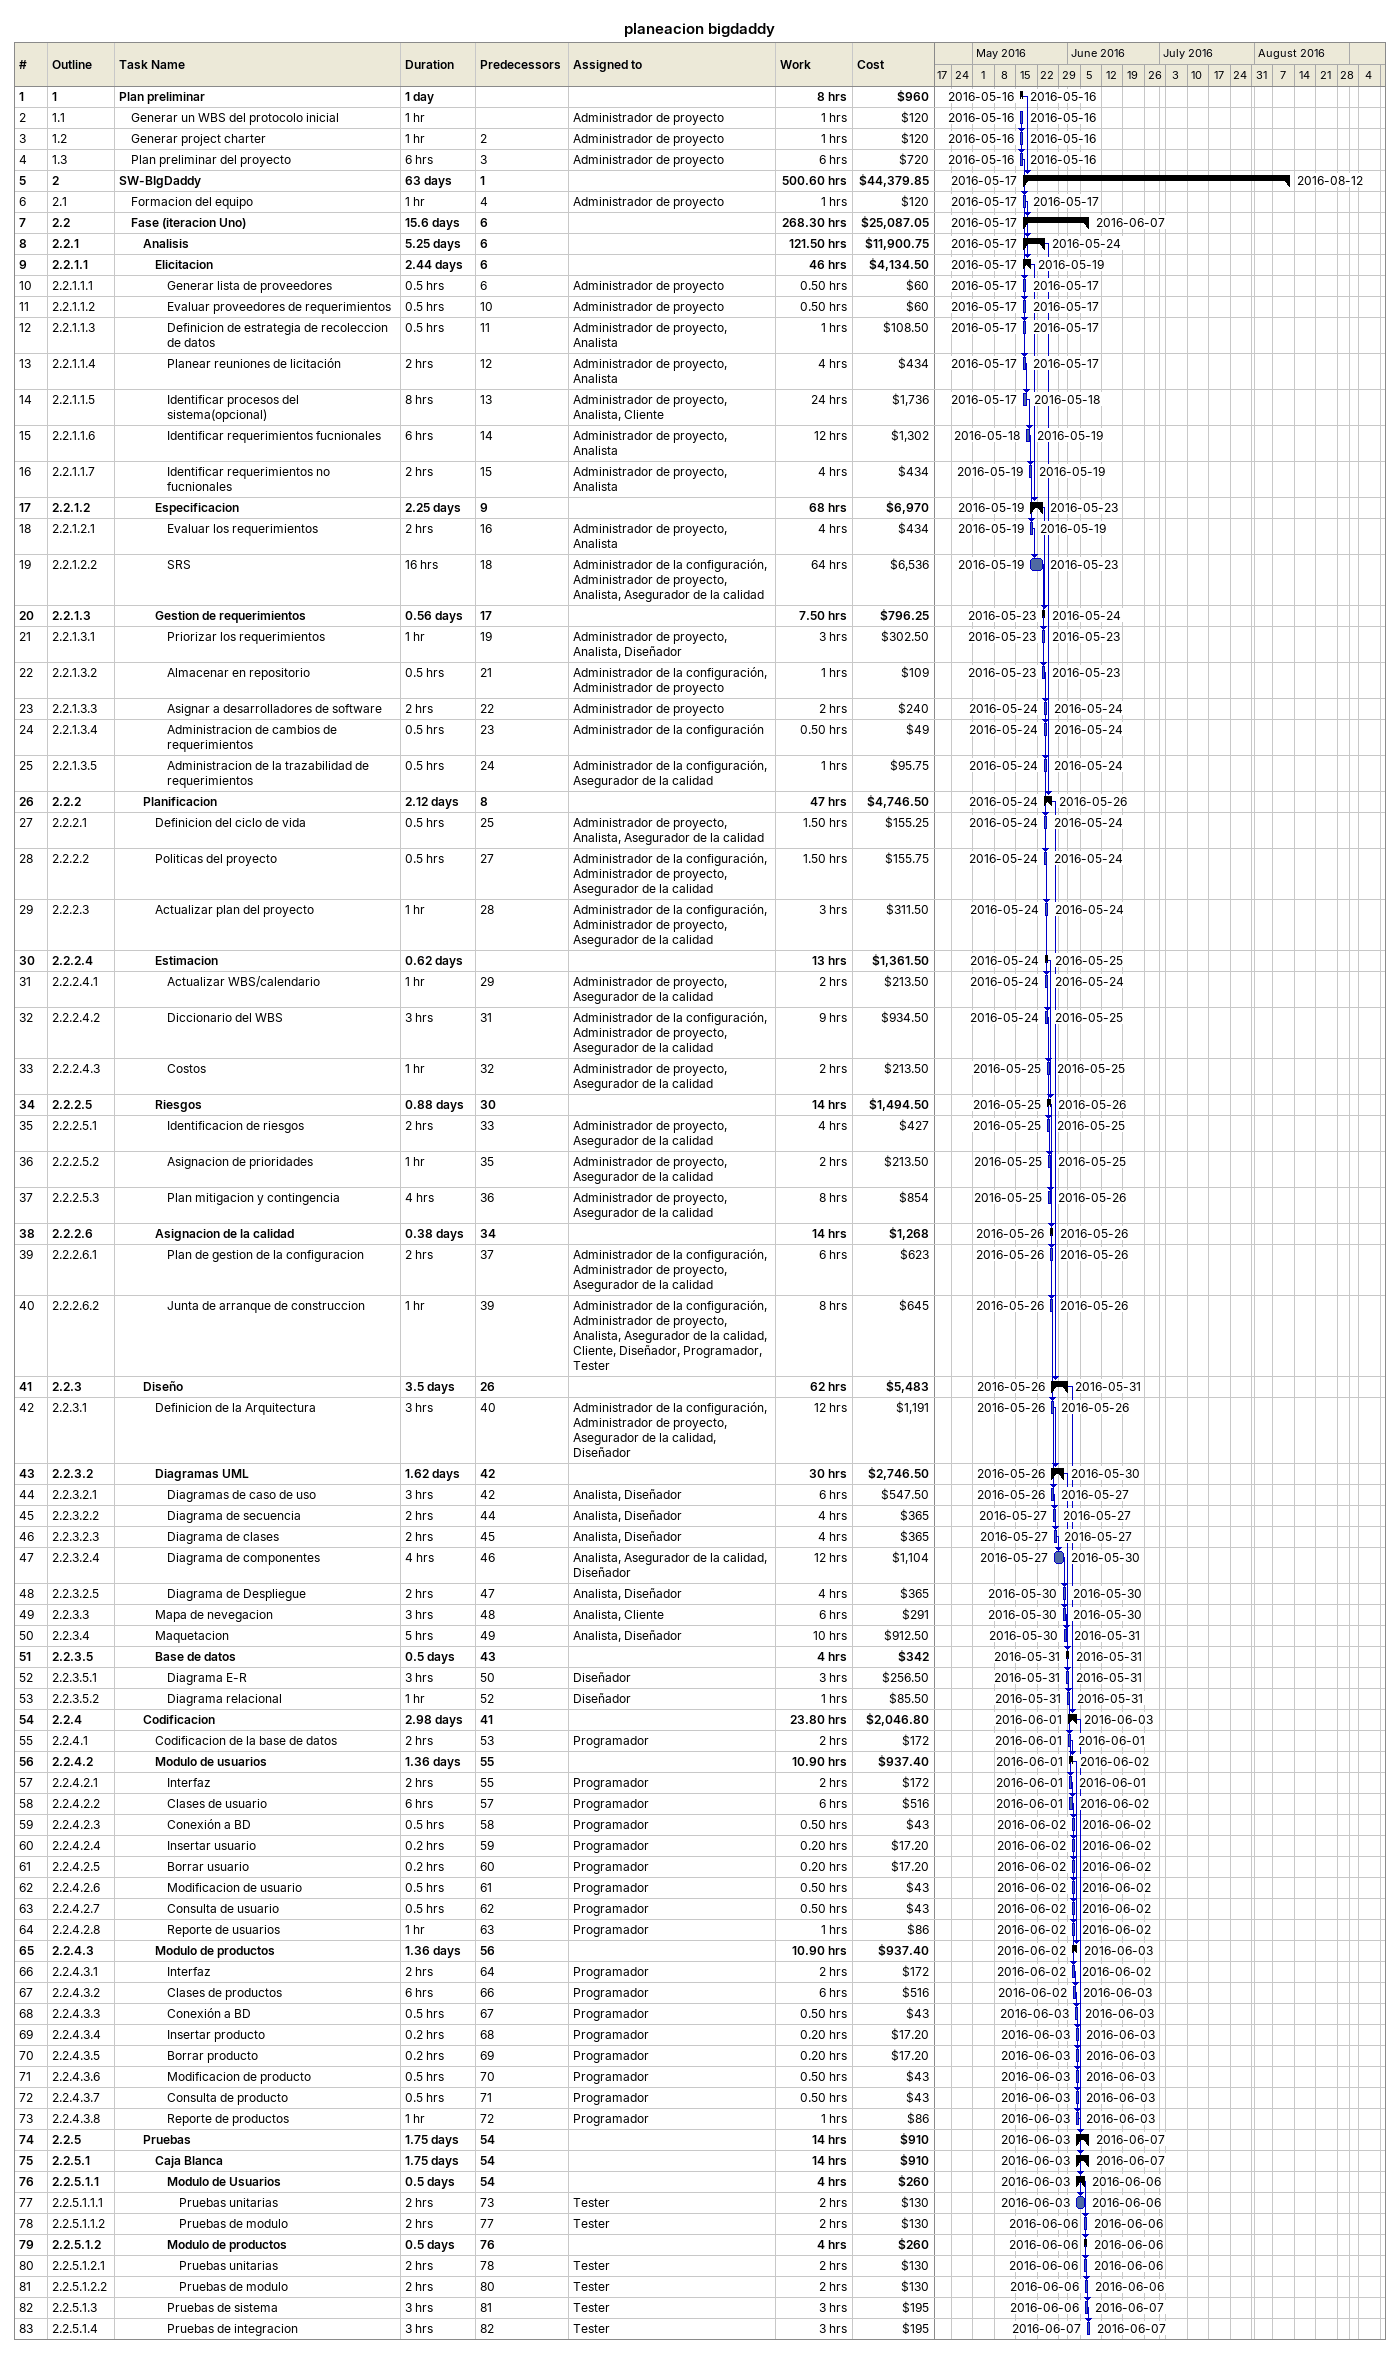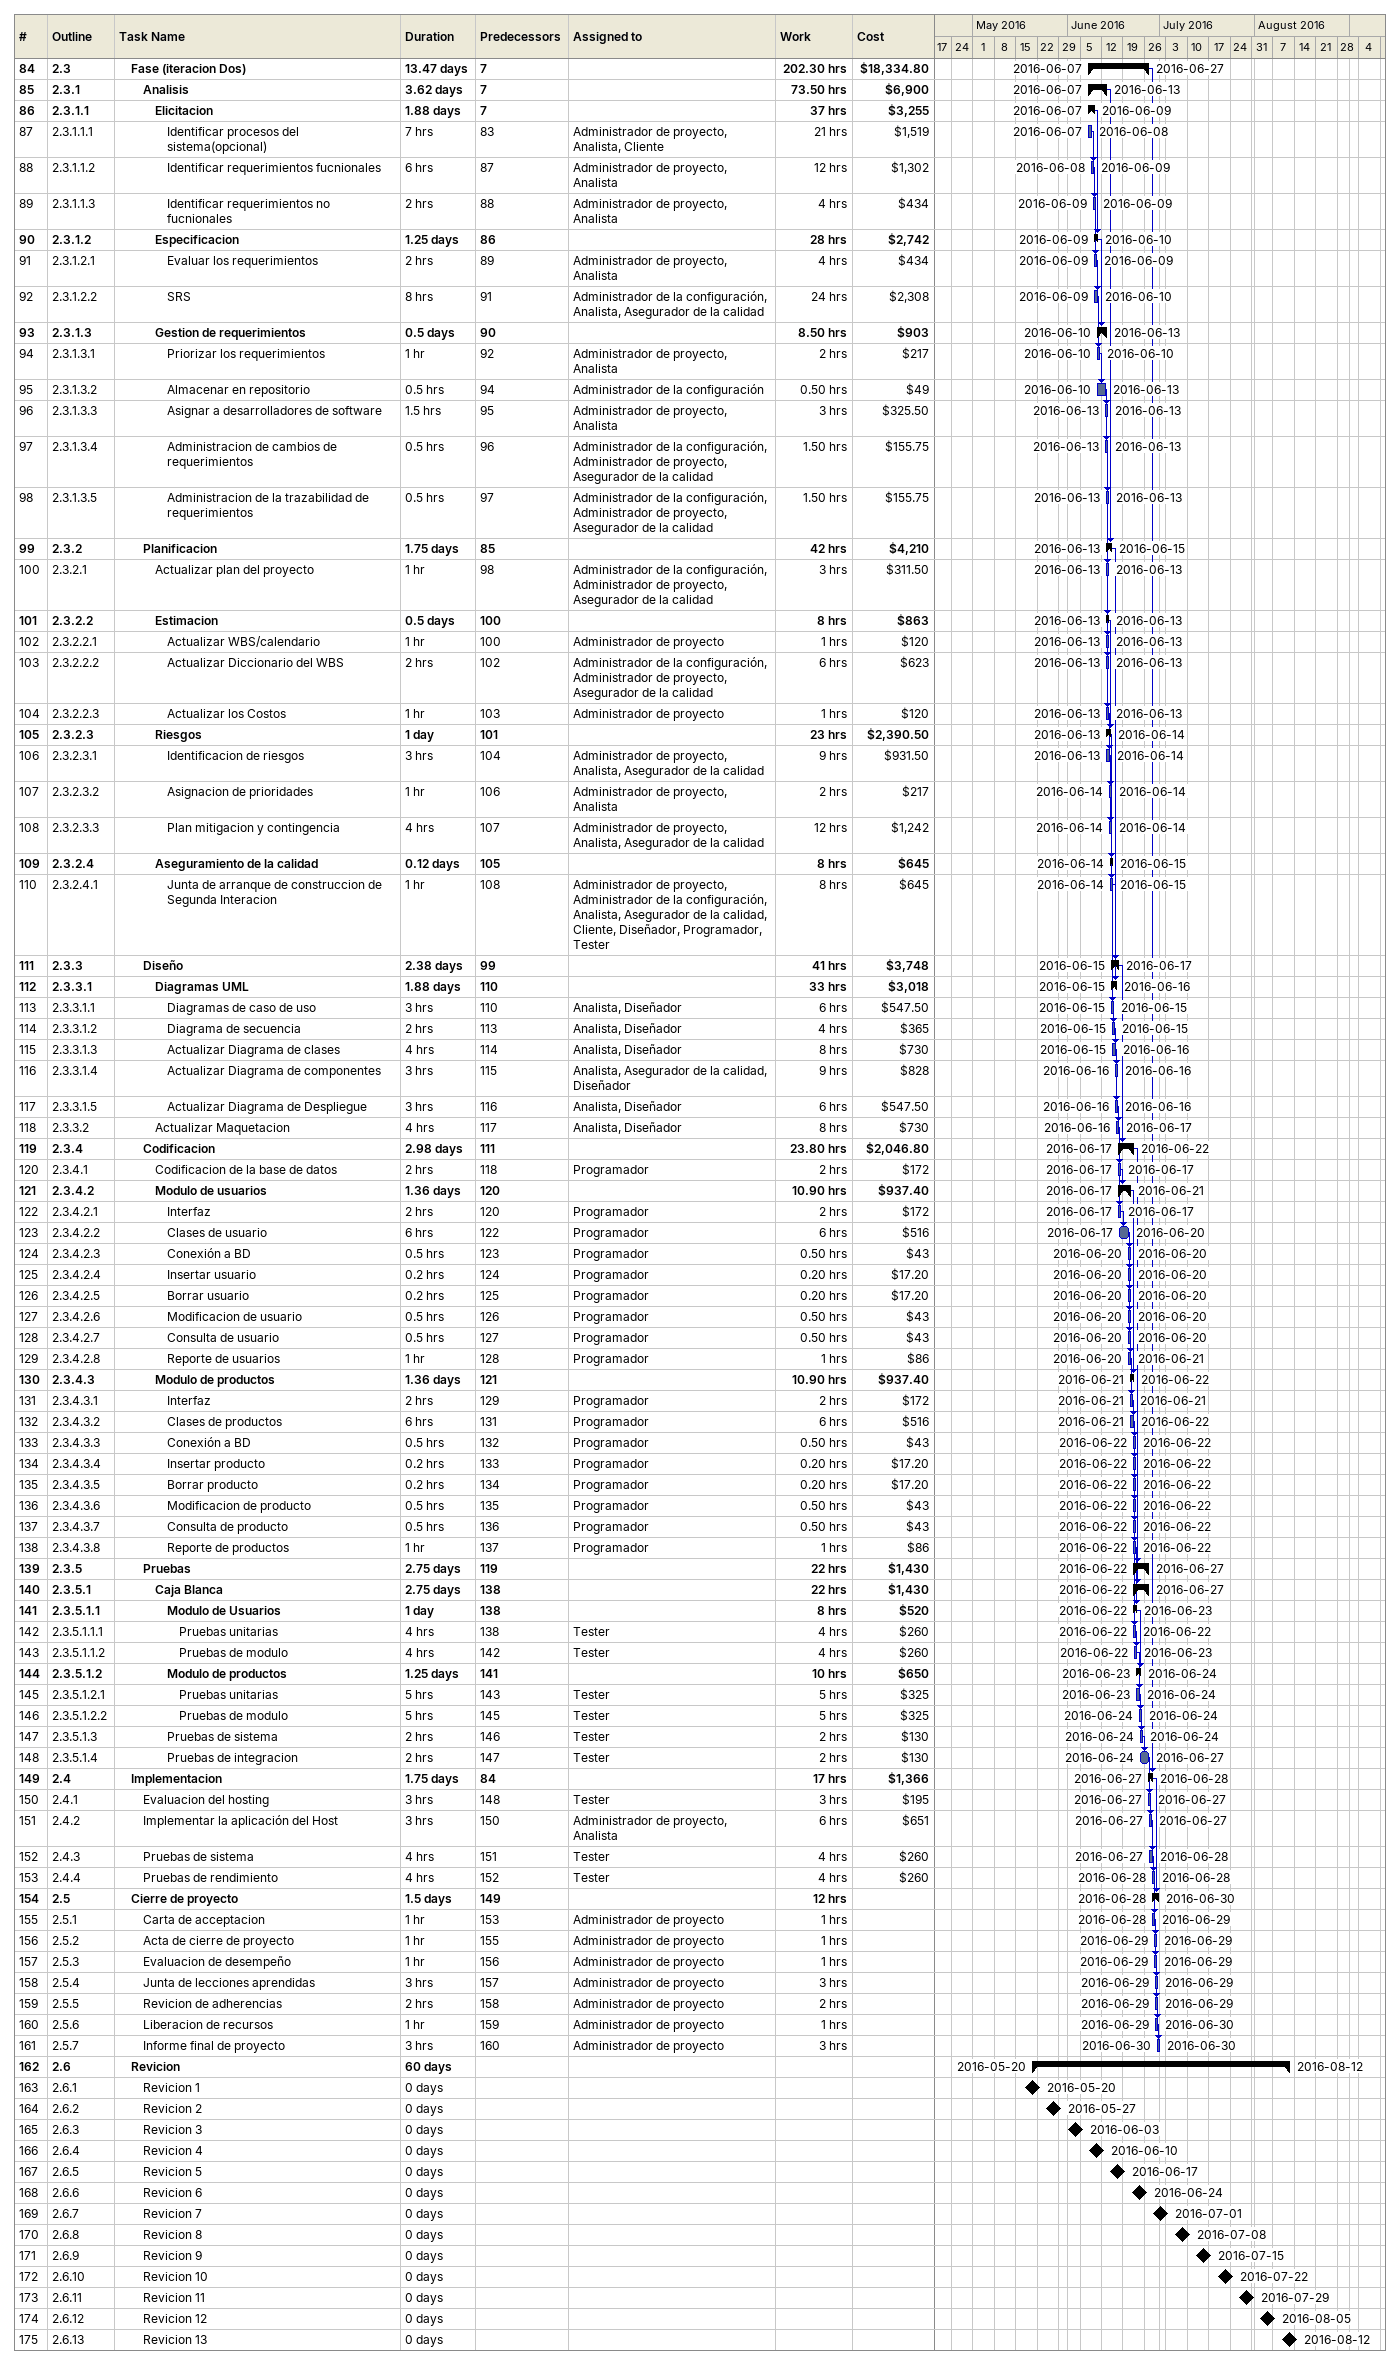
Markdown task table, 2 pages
planeacion bigdaddy

| ID | WBS | Task | Duration | Start | Finish | Predecessors | Resources | Work (h) | Cost ($) |
|---|---|---|---|---|---|---|---|---|---|
| 1 | 1 | **Plan preliminar** | 1d | 2016-05-16 | 2016-05-16 |  |  | 8 | 960 |
| 2 | 1.1 | Generar un WBS del protocolo inicial | 1h | 2016-05-16 | 2016-05-16 |  | Administrador de proyecto | 1 | 120 |
| 3 | 1.2 | Generar project charter | 1h | 2016-05-16 | 2016-05-16 | 2 | Administrador de proyecto | 1 | 120 |
| 4 | 1.3 | Plan preliminar del proyecto | 6h | 2016-05-16 | 2016-05-16 | 3 | Administrador de proyecto | 6 | 720 |
| 5 | 2 | **SW-BIgDaddy** | 63d | 2016-05-17 | 2016-08-12 | 1 |  | 500.60 | 44379.85 |
| 6 | 2.1 | Formacion del equipo | 1h | 2016-05-17 | 2016-05-17 | 4 | Administrador de proyecto | 1 | 120 |
| 7 | 2.2 | **Fase (iteracion Uno)** | 15.6d | 2016-05-17 | 2016-06-07 | 6 |  | 268.30 | 25087.05 |
| 8 | 2.2.1 | **Analisis** | 5.25d | 2016-05-17 | 2016-05-24 | 6 |  | 121.50 | 11900.75 |
| 9 | 2.2.1.1 | **Elicitacion** | 2.44d | 2016-05-17 | 2016-05-19 | 6 |  | 46 | 4134.50 |
| 10 | 2.2.1.1.1 | Generar lista de proveedores | 0.5h | 2016-05-17 | 2016-05-17 | 6 | Administrador de proyecto | 0.50 | 60 |
| 11 | 2.2.1.1.2 | Evaluar proveedores de requerimientos | 0.5h | 2016-05-17 | 2016-05-17 | 10 | Administrador de proyecto | 0.50 | 60 |
| 12 | 2.2.1.1.3 | Definicion de estrategia de recoleccion de datos | 0.5h | 2016-05-17 | 2016-05-17 | 11 | Administrador de proyecto, Analista | 1 | 108.50 |
| 13 | 2.2.1.1.4 | Planear reuniones de licitación | 2h | 2016-05-17 | 2016-05-17 | 12 | Administrador de proyecto, Analista | 4 | 434 |
| 14 | 2.2.1.1.5 | Identificar procesos del sistema(opcional) | 8h | 2016-05-17 | 2016-05-18 | 13 | Administrador de proyecto, Analista, Cliente | 24 | 1736 |
| 15 | 2.2.1.1.6 | Identificar requerimientos fucnionales | 6h | 2016-05-18 | 2016-05-19 | 14 | Administrador de proyecto, Analista | 12 | 1302 |
| 16 | 2.2.1.1.7 | Identificar requerimientos no fucnionales | 2h | 2016-05-19 | 2016-05-19 | 15 | Administrador de proyecto, Analista | 4 | 434 |
| 17 | 2.2.1.2 | **Especificacion** | 2.25d | 2016-05-19 | 2016-05-23 | 9 |  | 68 | 6970 |
| 18 | 2.2.1.2.1 | Evaluar los requerimientos | 2h | 2016-05-19 | 2016-05-19 | 16 | Administrador de proyecto, Analista | 4 | 434 |
| 19 | 2.2.1.2.2 | SRS | 16h | 2016-05-19 | 2016-05-23 | 18 | Administrador de la configuración, Administrador de proyecto, Analista, Asegurador de la calidad | 64 | 6536 |
| 20 | 2.2.1.3 | **Gestion de requerimientos** | 0.56d | 2016-05-23 | 2016-05-24 | 17 |  | 7.50 | 796.25 |
| 21 | 2.2.1.3.1 | Priorizar los requerimientos | 1h | 2016-05-23 | 2016-05-23 | 19 | Administrador de proyecto, Analista, Diseñador | 3 | 302.50 |
| 22 | 2.2.1.3.2 | Almacenar en repositorio | 0.5h | 2016-05-23 | 2016-05-23 | 21 | Administrador de la configuración, Administrador de proyecto | 1 | 109 |
| 23 | 2.2.1.3.3 | Asignar a desarrolladores de software | 2h | 2016-05-24 | 2016-05-24 | 22 | Administrador de proyecto | 2 | 240 |
| 24 | 2.2.1.3.4 | Administracion de cambios de requerimientos | 0.5h | 2016-05-24 | 2016-05-24 | 23 | Administrador de la configuración | 0.50 | 49 |
| 25 | 2.2.1.3.5 | Administracion de la trazabilidad de requerimientos | 0.5h | 2016-05-24 | 2016-05-24 | 24 | Administrador de la configuración, Asegurador de la calidad | 1 | 95.75 |
| 26 | 2.2.2 | **Planificacion** | 2.12d | 2016-05-24 | 2016-05-26 | 8 |  | 47 | 4746.50 |
| 27 | 2.2.2.1 | Definicion del ciclo de vida | 0.5h | 2016-05-24 | 2016-05-24 | 25 | Administrador de proyecto, Analista, Asegurador de la calidad | 1.50 | 155.25 |
| 28 | 2.2.2.2 | Politicas del proyecto | 0.5h | 2016-05-24 | 2016-05-24 | 27 | Administrador de la configuración, Administrador de proyecto, Asegurador de la calidad | 1.50 | 155.75 |
| 29 | 2.2.2.3 | Actualizar plan del proyecto | 1h | 2016-05-24 | 2016-05-24 | 28 | Administrador de la configuración, Administrador de proyecto, Asegurador de la calidad | 3 | 311.50 |
| 30 | 2.2.2.4 | **Estimacion** | 0.62d | 2016-05-24 | 2016-05-25 |  |  | 13 | 1361.50 |
| 31 | 2.2.2.4.1 | Actualizar WBS/calendario | 1h | 2016-05-24 | 2016-05-24 | 29 | Administrador de proyecto, Asegurador de la calidad | 2 | 213.50 |
| 32 | 2.2.2.4.2 | Diccionario del WBS | 3h | 2016-05-24 | 2016-05-25 | 31 | Administrador de la configuración, Administrador de proyecto, Asegurador de la calidad | 9 | 934.50 |
| 33 | 2.2.2.4.3 | Costos | 1h | 2016-05-25 | 2016-05-25 | 32 | Administrador de proyecto, Asegurador de la calidad | 2 | 213.50 |
| 34 | 2.2.2.5 | **Riesgos** | 0.88d | 2016-05-25 | 2016-05-26 | 30 |  | 14 | 1494.50 |
| 35 | 2.2.2.5.1 | Identificacion de riesgos | 2h | 2016-05-25 | 2016-05-25 | 33 | Administrador de proyecto, Asegurador de la calidad | 4 | 427 |
| 36 | 2.2.2.5.2 | Asignacion de prioridades | 1h | 2016-05-25 | 2016-05-25 | 35 | Administrador de proyecto, Asegurador de la calidad | 2 | 213.50 |
| 37 | 2.2.2.5.3 | Plan mitigacion y contingencia | 4h | 2016-05-25 | 2016-05-26 | 36 | Administrador de proyecto, Asegurador de la calidad | 8 | 854 |
| 38 | 2.2.2.6 | **Asignacion de la calidad** | 0.38d | 2016-05-26 | 2016-05-26 | 34 |  | 14 | 1268 |
| 39 | 2.2.2.6.1 | Plan de gestion de la configuracion | 2h | 2016-05-26 | 2016-05-26 | 37 | Administrador de la configuración, Administrador de proyecto, Asegurador de la calidad | 6 | 623 |
| 40 | 2.2.2.6.2 | Junta de arranque de construccion | 1h | 2016-05-26 | 2016-05-26 | 39 | Administrador de la configuración, Administrador de proyecto, Analista, Asegurador de la calidad, Cliente, Diseñador, Programador, Tester | 8 | 645 |
| 41 | 2.2.3 | **Diseño** | 3.5d | 2016-05-26 | 2016-05-31 | 26 |  | 62 | 5483 |
| 42 | 2.2.3.1 | Definicion de la Arquitectura | 3h | 2016-05-26 | 2016-05-26 | 40 | Administrador de la configuración, Administrador de proyecto, Asegurador de la calidad, Diseñador | 12 | 1191 |
| 43 | 2.2.3.2 | **Diagramas UML** | 1.62d | 2016-05-26 | 2016-05-30 | 42 |  | 30 | 2746.50 |
| 44 | 2.2.3.2.1 | Diagramas de caso de uso | 3h | 2016-05-26 | 2016-05-27 | 42 | Analista, Diseñador | 6 | 547.50 |
| 45 | 2.2.3.2.2 | Diagrama de secuencia | 2h | 2016-05-27 | 2016-05-27 | 44 | Analista, Diseñador | 4 | 365 |
| 46 | 2.2.3.2.3 | Diagrama de clases | 2h | 2016-05-27 | 2016-05-27 | 45 | Analista, Diseñador | 4 | 365 |
| 47 | 2.2.3.2.4 | Diagrama de componentes | 4h | 2016-05-27 | 2016-05-30 | 46 | Analista, Asegurador de la calidad, Diseñador | 12 | 1104 |
| 48 | 2.2.3.2.5 | Diagrama de Despliegue | 2h | 2016-05-30 | 2016-05-30 | 47 | Analista, Diseñador | 4 | 365 |
| 49 | 2.2.3.3 | Mapa de nevegacion | 3h | 2016-05-30 | 2016-05-30 | 48 | Analista, Cliente | 6 | 291 |
| 50 | 2.2.3.4 | Maquetacion | 5h | 2016-05-30 | 2016-05-31 | 49 | Analista, Diseñador | 10 | 912.50 |
| 51 | 2.2.3.5 | **Base de datos** | 0.5d | 2016-05-31 | 2016-05-31 | 43 |  | 4 | 342 |
| 52 | 2.2.3.5.1 | Diagrama E-R | 3h | 2016-05-31 | 2016-05-31 | 50 | Diseñador | 3 | 256.50 |
| 53 | 2.2.3.5.2 | Diagrama relacional | 1h | 2016-05-31 | 2016-05-31 | 52 | Diseñador | 1 | 85.50 |
| 54 | 2.2.4 | **Codificacion** | 2.98d | 2016-06-01 | 2016-06-03 | 41 |  | 23.80 | 2046.80 |
| 55 | 2.2.4.1 | Codificacion de la base de datos | 2h | 2016-06-01 | 2016-06-01 | 53 | Programador | 2 | 172 |
| 56 | 2.2.4.2 | **Modulo de usuarios** | 1.36d | 2016-06-01 | 2016-06-02 | 55 |  | 10.90 | 937.40 |
| 57 | 2.2.4.2.1 | Interfaz | 2h | 2016-06-01 | 2016-06-01 | 55 | Programador | 2 | 172 |
| 58 | 2.2.4.2.2 | Clases de usuario | 6h | 2016-06-01 | 2016-06-02 | 57 | Programador | 6 | 516 |
| 59 | 2.2.4.2.3 | Conexión a BD | 0.5h | 2016-06-02 | 2016-06-02 | 58 | Programador | 0.50 | 43 |
| 60 | 2.2.4.2.4 | Insertar usuario | 0.2h | 2016-06-02 | 2016-06-02 | 59 | Programador | 0.20 | 17.20 |
| 61 | 2.2.4.2.5 | Borrar usuario | 0.2h | 2016-06-02 | 2016-06-02 | 60 | Programador | 0.20 | 17.20 |
| 62 | 2.2.4.2.6 | Modificacion de usuario | 0.5h | 2016-06-02 | 2016-06-02 | 61 | Programador | 0.50 | 43 |
| 63 | 2.2.4.2.7 | Consulta de usuario | 0.5h | 2016-06-02 | 2016-06-02 | 62 | Programador | 0.50 | 43 |
| 64 | 2.2.4.2.8 | Reporte de usuarios | 1h | 2016-06-02 | 2016-06-02 | 63 | Programador | 1 | 86 |
| 65 | 2.2.4.3 | **Modulo de productos** | 1.36d | 2016-06-02 | 2016-06-03 | 56 |  | 10.90 | 937.40 |
| 66 | 2.2.4.3.1 | Interfaz | 2h | 2016-06-02 | 2016-06-02 | 64 | Programador | 2 | 172 |
| 67 | 2.2.4.3.2 | Clases de productos | 6h | 2016-06-02 | 2016-06-03 | 66 | Programador | 6 | 516 |
| 68 | 2.2.4.3.3 | Conexión a BD | 0.5h | 2016-06-03 | 2016-06-03 | 67 | Programador | 0.50 | 43 |
| 69 | 2.2.4.3.4 | Insertar producto | 0.2h | 2016-06-03 | 2016-06-03 | 68 | Programador | 0.20 | 17.20 |
| 70 | 2.2.4.3.5 | Borrar producto | 0.2h | 2016-06-03 | 2016-06-03 | 69 | Programador | 0.20 | 17.20 |
| 71 | 2.2.4.3.6 | Modificacion de producto | 0.5h | 2016-06-03 | 2016-06-03 | 70 | Programador | 0.50 | 43 |
| 72 | 2.2.4.3.7 | Consulta de producto | 0.5h | 2016-06-03 | 2016-06-03 | 71 | Programador | 0.50 | 43 |
| 73 | 2.2.4.3.8 | Reporte de productos | 1h | 2016-06-03 | 2016-06-03 | 72 | Programador | 1 | 86 |
| 74 | 2.2.5 | **Pruebas** | 1.75d | 2016-06-03 | 2016-06-07 | 54 |  | 14 | 910 |
| 75 | 2.2.5.1 | **Caja Blanca** | 1.75d | 2016-06-03 | 2016-06-07 | 54 |  | 14 | 910 |
| 76 | 2.2.5.1.1 | **Modulo de Usuarios** | 0.5d | 2016-06-03 | 2016-06-06 | 54 |  | 4 | 260 |
| 77 | 2.2.5.1.1.1 | Pruebas unitarias | 2h | 2016-06-03 | 2016-06-06 | 73 | Tester | 2 | 130 |
| 78 | 2.2.5.1.1.2 | Pruebas de modulo | 2h | 2016-06-06 | 2016-06-06 | 77 | Tester | 2 | 130 |
| 79 | 2.2.5.1.2 | **Modulo de productos** | 0.5d | 2016-06-06 | 2016-06-06 | 76 |  | 4 | 260 |
| 80 | 2.2.5.1.2.1 | Pruebas unitarias | 2h | 2016-06-06 | 2016-06-06 | 78 | Tester | 2 | 130 |
| 81 | 2.2.5.1.2.2 | Pruebas de modulo | 2h | 2016-06-06 | 2016-06-06 | 80 | Tester | 2 | 130 |
| 82 | 2.2.5.1.3 | Pruebas de sistema | 3h | 2016-06-06 | 2016-06-07 | 81 | Tester | 3 | 195 |
| 83 | 2.2.5.1.4 | Pruebas de integracion | 3h | 2016-06-07 | 2016-06-07 | 82 | Tester | 3 | 195 |
| 84 | 2.3 | **Fase (iteracion Dos)** | 13.47d | 2016-06-07 | 2016-06-27 | 7 |  | 202.30 | 18334.80 |
| 85 | 2.3.1 | **Analisis** | 3.62d | 2016-06-07 | 2016-06-13 | 7 |  | 73.50 | 6900 |
| 86 | 2.3.1.1 | **Elicitacion** | 1.88d | 2016-06-07 | 2016-06-09 | 7 |  | 37 | 3255 |
| 87 | 2.3.1.1.1 | Identificar procesos del sistema(opcional) | 7h | 2016-06-07 | 2016-06-08 | 83 | Administrador de proyecto, Analista, Cliente | 21 | 1519 |
| 88 | 2.3.1.1.2 | Identificar requerimientos fucnionales | 6h | 2016-06-08 | 2016-06-09 | 87 | Administrador de proyecto, Analista | 12 | 1302 |
| 89 | 2.3.1.1.3 | Identificar requerimientos no fucnionales | 2h | 2016-06-09 | 2016-06-09 | 88 | Administrador de proyecto, Analista | 4 | 434 |
| 90 | 2.3.1.2 | **Especificacion** | 1.25d | 2016-06-09 | 2016-06-10 | 86 |  | 28 | 2742 |
| 91 | 2.3.1.2.1 | Evaluar los requerimientos | 2h | 2016-06-09 | 2016-06-09 | 89 | Administrador de proyecto, Analista | 4 | 434 |
| 92 | 2.3.1.2.2 | SRS | 8h | 2016-06-09 | 2016-06-10 | 91 | Administrador de la configuración, Analista, Asegurador de la calidad | 24 | 2308 |
| 93 | 2.3.1.3 | **Gestion de requerimientos** | 0.5d | 2016-06-10 | 2016-06-13 | 90 |  | 8.50 | 903 |
| 94 | 2.3.1.3.1 | Priorizar los requerimientos | 1h | 2016-06-10 | 2016-06-10 | 92 | Administrador de proyecto, Analista | 2 | 217 |
| 95 | 2.3.1.3.2 | Almacenar en repositorio | 0.5h | 2016-06-10 | 2016-06-13 | 94 | Administrador de la configuración | 0.50 | 49 |
| 96 | 2.3.1.3.3 | Asignar a desarrolladores de software | 1.5h | 2016-06-13 | 2016-06-13 | 95 | Administrador de proyecto, Analista | 3 | 325.50 |
| 97 | 2.3.1.3.4 | Administracion de cambios de requerimientos | 0.5h | 2016-06-13 | 2016-06-13 | 96 | Administrador de la configuración, Administrador de proyecto, Asegurador de la calidad | 1.50 | 155.75 |
| 98 | 2.3.1.3.5 | Administracion de la trazabilidad de requerimientos | 0.5h | 2016-06-13 | 2016-06-13 | 97 | Administrador de la configuración, Administrador de proyecto, Asegurador de la calidad | 1.50 | 155.75 |
| 99 | 2.3.2 | **Planificacion** | 1.75d | 2016-06-13 | 2016-06-15 | 85 |  | 42 | 4210 |
| 100 | 2.3.2.1 | Actualizar plan del proyecto | 1h | 2016-06-13 | 2016-06-13 | 98 | Administrador de la configuración, Administrador de proyecto, Asegurador de la calidad | 3 | 311.50 |
| 101 | 2.3.2.2 | **Estimacion** | 0.5d | 2016-06-13 | 2016-06-13 | 100 |  | 8 | 863 |
| 102 | 2.3.2.2.1 | Actualizar WBS/calendario | 1h | 2016-06-13 | 2016-06-13 | 100 | Administrador de proyecto | 1 | 120 |
| 103 | 2.3.2.2.2 | Actualizar Diccionario del WBS | 2h | 2016-06-13 | 2016-06-13 | 102 | Administrador de la configuración, Administrador de proyecto, Asegurador de la calidad | 6 | 623 |
| 104 | 2.3.2.2.3 | Actualizar los Costos | 1h | 2016-06-13 | 2016-06-13 | 103 | Administrador de proyecto | 1 | 120 |
| 105 | 2.3.2.3 | **Riesgos** | 1d | 2016-06-13 | 2016-06-14 | 101 |  | 23 | 2390.50 |
| 106 | 2.3.2.3.1 | Identificacion de riesgos | 3h | 2016-06-13 | 2016-06-14 | 104 | Administrador de proyecto, Analista, Asegurador de la calidad | 9 | 931.50 |
| 107 | 2.3.2.3.2 | Asignacion de prioridades | 1h | 2016-06-14 | 2016-06-14 | 106 | Administrador de proyecto, Analista | 2 | 217 |
| 108 | 2.3.2.3.3 | Plan mitigacion y contingencia | 4h | 2016-06-14 | 2016-06-14 | 107 | Administrador de proyecto, Analista, Asegurador de la calidad | 12 | 1242 |
| 109 | 2.3.2.4 | **Aseguramiento de la calidad** | 0.12d | 2016-06-14 | 2016-06-15 | 105 |  | 8 | 645 |
| 110 | 2.3.2.4.1 | Junta de arranque de construccion de Segunda Interacion | 1h | 2016-06-14 | 2016-06-15 | 108 | Administrador de proyecto, Administrador de la configuración, Analista, Asegurador de la calidad, Cliente, Diseñador, Programador, Tester | 8 | 645 |
| 111 | 2.3.3 | **Diseño** | 2.38d | 2016-06-15 | 2016-06-17 | 99 |  | 41 | 3748 |
| 112 | 2.3.3.1 | **Diagramas UML** | 1.88d | 2016-06-15 | 2016-06-16 | 110 |  | 33 | 3018 |
| 113 | 2.3.3.1.1 | Diagramas de caso de uso | 3h | 2016-06-15 | 2016-06-15 | 110 | Analista, Diseñador | 6 | 547.50 |
| 114 | 2.3.3.1.2 | Diagrama de secuencia | 2h | 2016-06-15 | 2016-06-15 | 113 | Analista, Diseñador | 4 | 365 |
| 115 | 2.3.3.1.3 | Actualizar Diagrama de clases | 4h | 2016-06-15 | 2016-06-16 | 114 | Analista, Diseñador | 8 | 730 |
| 116 | 2.3.3.1.4 | Actualizar Diagrama de componentes | 3h | 2016-06-16 | 2016-06-16 | 115 | Analista, Asegurador de la calidad, Diseñador | 9 | 828 |
| 117 | 2.3.3.1.5 | Actualizar Diagrama de Despliegue | 3h | 2016-06-16 | 2016-06-16 | 116 | Analista, Diseñador | 6 | 547.50 |
| 118 | 2.3.3.2 | Actualizar Maquetacion | 4h | 2016-06-16 | 2016-06-17 | 117 | Analista, Diseñador | 8 | 730 |
| 119 | 2.3.4 | **Codificacion** | 2.98d | 2016-06-17 | 2016-06-22 | 111 |  | 23.80 | 2046.80 |
| 120 | 2.3.4.1 | Codificacion de la base de datos | 2h | 2016-06-17 | 2016-06-17 | 118 | Programador | 2 | 172 |
| 121 | 2.3.4.2 | **Modulo de usuarios** | 1.36d | 2016-06-17 | 2016-06-21 | 120 |  | 10.90 | 937.40 |
| 122 | 2.3.4.2.1 | Interfaz | 2h | 2016-06-17 | 2016-06-17 | 120 | Programador | 2 | 172 |
| 123 | 2.3.4.2.2 | Clases de usuario | 6h | 2016-06-17 | 2016-06-20 | 122 | Programador | 6 | 516 |
| 124 | 2.3.4.2.3 | Conexión a BD | 0.5h | 2016-06-20 | 2016-06-20 | 123 | Programador | 0.50 | 43 |
| 125 | 2.3.4.2.4 | Insertar usuario | 0.2h | 2016-06-20 | 2016-06-20 | 124 | Programador | 0.20 | 17.20 |
| 126 | 2.3.4.2.5 | Borrar usuario | 0.2h | 2016-06-20 | 2016-06-20 | 125 | Programador | 0.20 | 17.20 |
| 127 | 2.3.4.2.6 | Modificacion de usuario | 0.5h | 2016-06-20 | 2016-06-20 | 126 | Programador | 0.50 | 43 |
| 128 | 2.3.4.2.7 | Consulta de usuario | 0.5h | 2016-06-20 | 2016-06-20 | 127 | Programador | 0.50 | 43 |
| 129 | 2.3.4.2.8 | Reporte de usuarios | 1h | 2016-06-20 | 2016-06-21 | 128 | Programador | 1 | 86 |
| 130 | 2.3.4.3 | **Modulo de productos** | 1.36d | 2016-06-21 | 2016-06-22 | 121 |  | 10.90 | 937.40 |
| 131 | 2.3.4.3.1 | Interfaz | 2h | 2016-06-21 | 2016-06-21 | 129 | Programador | 2 | 172 |
| 132 | 2.3.4.3.2 | Clases de productos | 6h | 2016-06-21 | 2016-06-22 | 131 | Programador | 6 | 516 |
| 133 | 2.3.4.3.3 | Conexión a BD | 0.5h | 2016-06-22 | 2016-06-22 | 132 | Programador | 0.50 | 43 |
| 134 | 2.3.4.3.4 | Insertar producto | 0.2h | 2016-06-22 | 2016-06-22 | 133 | Programador | 0.20 | 17.20 |
| 135 | 2.3.4.3.5 | Borrar producto | 0.2h | 2016-06-22 | 2016-06-22 | 134 | Programador | 0.20 | 17.20 |
| 136 | 2.3.4.3.6 | Modificacion de producto | 0.5h | 2016-06-22 | 2016-06-22 | 135 | Programador | 0.50 | 43 |
| 137 | 2.3.4.3.7 | Consulta de producto | 0.5h | 2016-06-22 | 2016-06-22 | 136 | Programador | 0.50 | 43 |
| 138 | 2.3.4.3.8 | Reporte de productos | 1h | 2016-06-22 | 2016-06-22 | 137 | Programador | 1 | 86 |
| 139 | 2.3.5 | **Pruebas** | 2.75d | 2016-06-22 | 2016-06-27 | 119 |  | 22 | 1430 |
| 140 | 2.3.5.1 | **Caja Blanca** | 2.75d | 2016-06-22 | 2016-06-27 | 138 |  | 22 | 1430 |
| 141 | 2.3.5.1.1 | **Modulo de Usuarios** | 1d | 2016-06-22 | 2016-06-23 | 138 |  | 8 | 520 |
| 142 | 2.3.5.1.1.1 | Pruebas unitarias | 4h | 2016-06-22 | 2016-06-22 | 138 | Tester | 4 | 260 |
| 143 | 2.3.5.1.1.2 | Pruebas de modulo | 4h | 2016-06-22 | 2016-06-23 | 142 | Tester | 4 | 260 |
| 144 | 2.3.5.1.2 | **Modulo de productos** | 1.25d | 2016-06-23 | 2016-06-24 | 141 |  | 10 | 650 |
| 145 | 2.3.5.1.2.1 | Pruebas unitarias | 5h | 2016-06-23 | 2016-06-24 | 143 | Tester | 5 | 325 |
| 146 | 2.3.5.1.2.2 | Pruebas de modulo | 5h | 2016-06-24 | 2016-06-24 | 145 | Tester | 5 | 325 |
| 147 | 2.3.5.1.3 | Pruebas de sistema | 2h | 2016-06-24 | 2016-06-24 | 146 | Tester | 2 | 130 |
| 148 | 2.3.5.1.4 | Pruebas de integracion | 2h | 2016-06-24 | 2016-06-27 | 147 | Tester | 2 | 130 |
| 149 | 2.4 | **Implementacion** | 1.75d | 2016-06-27 | 2016-06-28 | 84 |  | 17 | 1366 |
| 150 | 2.4.1 | Evaluacion del hosting | 3h | 2016-06-27 | 2016-06-27 | 148 | Tester | 3 | 195 |
| 151 | 2.4.2 | Implementar la aplicación del Host | 3h | 2016-06-27 | 2016-06-27 | 150 | Administrador de proyecto, Analista | 6 | 651 |
| 152 | 2.4.3 | Pruebas de sistema | 4h | 2016-06-27 | 2016-06-28 | 151 | Tester | 4 | 260 |
| 153 | 2.4.4 | Pruebas de rendimiento | 4h | 2016-06-28 | 2016-06-28 | 152 | Tester | 4 | 260 |
| 154 | 2.5 | **Cierre de proyecto** | 1.5d | 2016-06-28 | 2016-06-30 | 149 |  | 12 |  |
| 155 | 2.5.1 | Carta de acceptacion | 1h | 2016-06-28 | 2016-06-29 | 153 | Administrador de proyecto | 1 |  |
| 156 | 2.5.2 | Acta de cierre de proyecto | 1h | 2016-06-29 | 2016-06-29 | 155 | Administrador de proyecto | 1 |  |
| 157 | 2.5.3 | Evaluacion de desempeño | 1h | 2016-06-29 | 2016-06-29 | 156 | Administrador de proyecto | 1 |  |
| 158 | 2.5.4 | Junta de lecciones aprendidas | 3h | 2016-06-29 | 2016-06-29 | 157 | Administrador de proyecto | 3 |  |
| 159 | 2.5.5 | Revicion de adherencias | 2h | 2016-06-29 | 2016-06-29 | 158 | Administrador de proyecto | 2 |  |
| 160 | 2.5.6 | Liberacion de recursos | 1h | 2016-06-29 | 2016-06-30 | 159 | Administrador de proyecto | 1 |  |
| 161 | 2.5.7 | Informe final de proyecto | 3h | 2016-06-30 | 2016-06-30 | 160 | Administrador de proyecto | 3 |  |
| 162 | 2.6 | **Revicion** | 60d | 2016-05-20 | 2016-08-12 |  |  |  |  |
| 163 | 2.6.1 | Revicion 1 | 0d | 2016-05-20 | 2016-05-20 |  |  |  |  |
| 164 | 2.6.2 | Revicion 2 | 0d | 2016-05-27 | 2016-05-27 |  |  |  |  |
| 165 | 2.6.3 | Revicion 3 | 0d | 2016-06-03 | 2016-06-03 |  |  |  |  |
| 166 | 2.6.4 | Revicion 4 | 0d | 2016-06-10 | 2016-06-10 |  |  |  |  |
| 167 | 2.6.5 | Revicion 5 | 0d | 2016-06-17 | 2016-06-17 |  |  |  |  |
| 168 | 2.6.6 | Revicion 6 | 0d | 2016-06-24 | 2016-06-24 |  |  |  |  |
| 169 | 2.6.7 | Revicion 7 | 0d | 2016-07-01 | 2016-07-01 |  |  |  |  |
| 170 | 2.6.8 | Revicion 8 | 0d | 2016-07-08 | 2016-07-08 |  |  |  |  |
| 171 | 2.6.9 | Revicion 9 | 0d | 2016-07-15 | 2016-07-15 |  |  |  |  |
| 172 | 2.6.10 | Revicion 10 | 0d | 2016-07-22 | 2016-07-22 |  |  |  |  |
| 173 | 2.6.11 | Revicion 11 | 0d | 2016-07-29 | 2016-07-29 |  |  |  |  |
| 174 | 2.6.12 | Revicion 12 | 0d | 2016-08-05 | 2016-08-05 |  |  |  |  |
| 175 | 2.6.13 | Revicion 13 | 0d | 2016-08-12 | 2016-08-12 |  |  |  |  |
